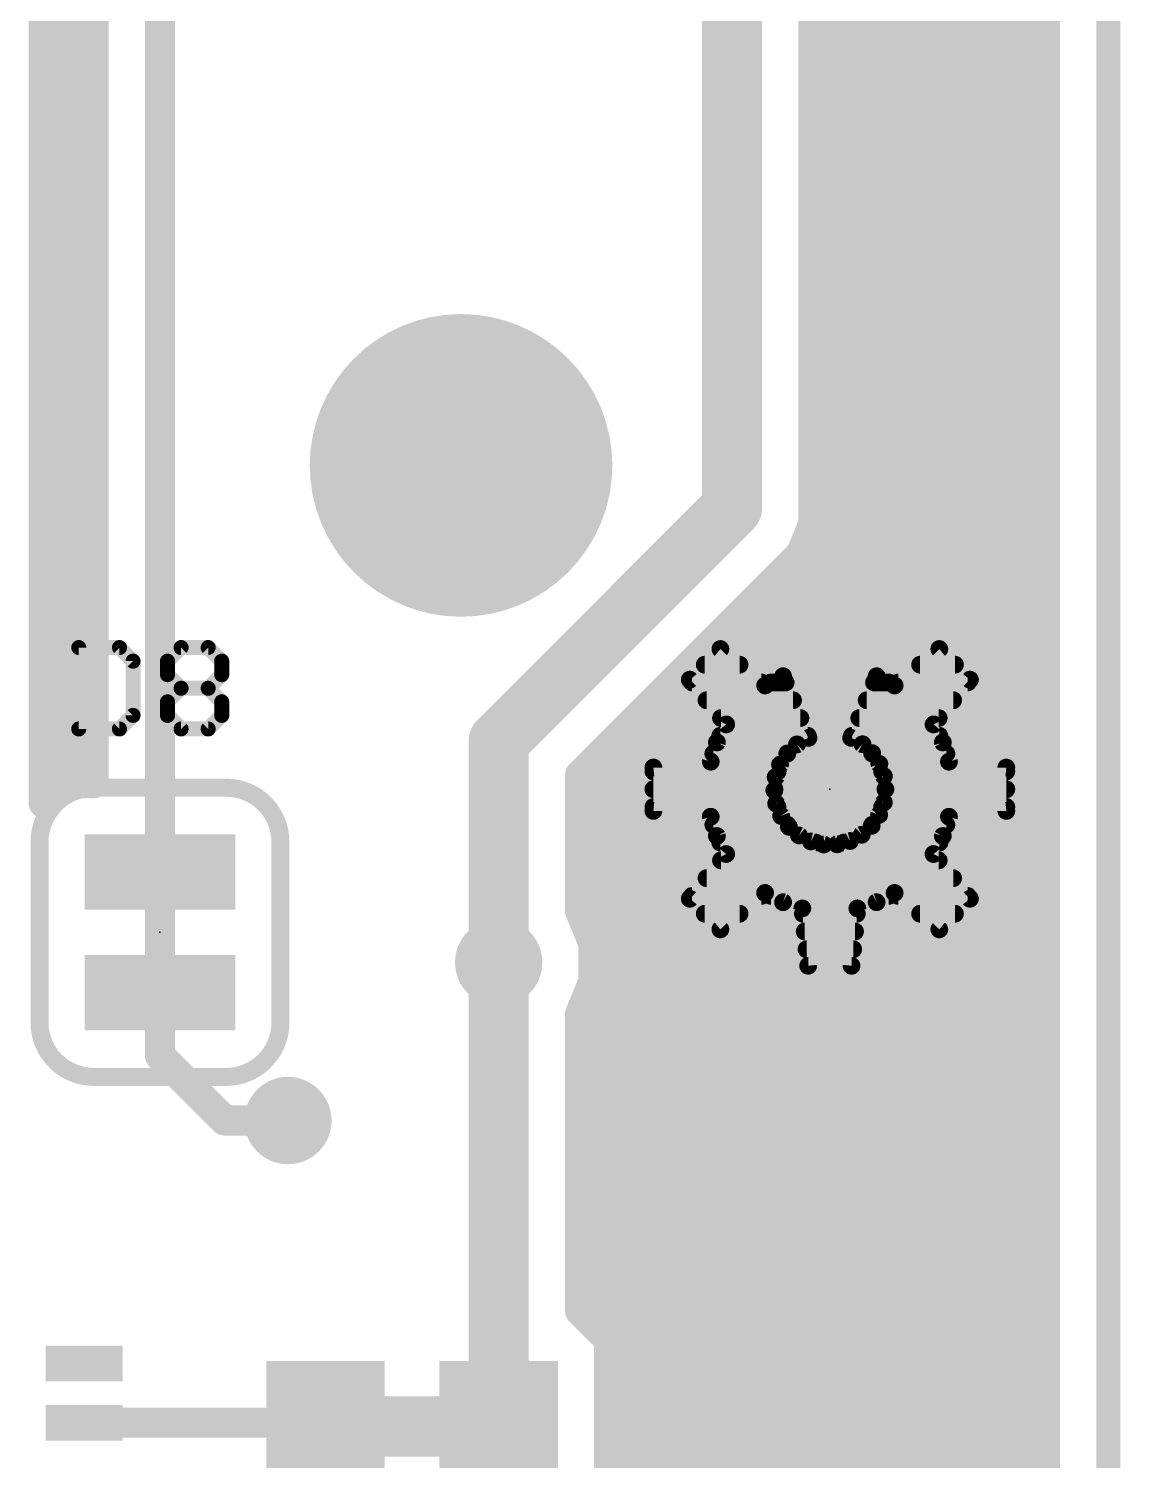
# Model space of a CAD drawing. Extents: x -16.5 to 33.1, y -17.8 to 72.5.
# Drawn here: x 23.91 to 33.12, y 34.54 to 46.61 of the extents above; entities that cross this region are included whole.
import ezdxf

# ---------------------------------------------------------------- set-up
doc = ezdxf.new("R2010")
doc.units = 0
for name, color, linetype in [('1', 22, 'CONTINUOUS'), ('17', 82, 'CONTINUOUS'), ('18', 82, 'CONTINUOUS'), ('20', 7, 'CONTINUOUS'), ('21', 7, 'CONTINUOUS'), ('23', 7, 'CONTINUOUS')]:
    doc.layers.add(name, color=color, linetype=linetype)

# ---------------------------------------------------------------- blocks, each defined once
blk = doc.blocks.new('ROUNDP')
at = {"const_width": 0.5}
blk.add_lwpolyline([(0, -0.25, 1), (0, 0.25, 1), (0, -0.25)], format="xyb", dxfattribs=at)
blk = doc.blocks.new('RECT')
blk.add_solid([(-0.5, -0.5), (0.5, -0.5), (-0.5, 0.5), (0.5, 0.5)])
blk = doc.blocks.new('ROUNDV')
at = {"const_width": 0.5}
blk.add_lwpolyline([(0, -0.25, 1), (0, 0.25, 1), (0, -0.25)], format="xyb", dxfattribs=at)

msp = doc.modelspace()

# ---------------------------------------------------------------- linework, layer by layer
at = {"layer": '1'}
for points, const_width in [([(32.4866, 55.88), (32.4866, 30.3895)], 0.254), ([(24.0378, 40.0789), (24.0378, 52.8476)], 0.254), ([(29.845, 52.07), (29.845, 42.5679)], 0.508), ([(30.5308, 42.4315), (30.5308, 52.2064)], 0.254), ([(24.4602, 51.2367), (24.4602, 40.2463)], 0.254), ([(25.019, 51.0052), (25.019, 39.497)], 0.254), ([(24.0378, 46.736), (24.4602, 46.736)], 0.254), ([(30.5308, 46.736), (32.4866, 46.736)], 0.254), ([(24.0378, 46.482), (24.4602, 46.482)], 0.254), ([(30.5308, 46.482), (32.4866, 46.482)], 0.254), ([(24.0378, 46.228), (24.4602, 46.228)], 0.254), ([(30.5308, 46.228), (32.4866, 46.228)], 0.254), ([(24.0378, 45.974), (24.4602, 45.974)], 0.254), ([(30.5308, 45.974), (32.4866, 45.974)], 0.254), ([(24.0378, 45.72), (24.4602, 45.72)], 0.254), ([(30.5308, 45.72), (32.4866, 45.72)], 0.254), ([(24.0378, 45.466), (24.4602, 45.466)], 0.254), ([(30.5308, 45.466), (32.4866, 45.466)], 0.254), ([(24.0378, 45.212), (24.4602, 45.212)], 0.254), ([(30.5308, 45.212), (32.4866, 45.212)], 0.254), ([(24.0378, 44.958), (24.4602, 44.958)], 0.254), ([(30.5308, 44.958), (32.4866, 44.958)], 0.254), ([(24.0378, 44.704), (24.4602, 44.704)], 0.254), ([(30.5308, 44.704), (32.4866, 44.704)], 0.254), ([(24.0378, 44.45), (24.4602, 44.45)], 0.254), ([(30.5308, 44.45), (32.4866, 44.45)], 0.254), ([(24.0378, 44.196), (24.4602, 44.196)], 0.254), ([(30.5308, 44.196), (32.4866, 44.196)], 0.254), ([(24.0378, 43.942), (24.4602, 43.942)], 0.254), ([(30.5308, 43.942), (32.4866, 43.942)], 0.254), ([(24.0378, 43.688), (24.4602, 43.688)], 0.254), ([(30.5308, 43.688), (32.4866, 43.688)], 0.254), ([(24.0378, 43.434), (24.4602, 43.434)], 0.254), ([(30.5308, 43.434), (32.4866, 43.434)], 0.254), ([(24.0378, 43.18), (24.4602, 43.18)], 0.254), ([(30.5308, 43.18), (32.4866, 43.18)], 0.254), ([(24.0378, 42.926), (24.4602, 42.926)], 0.254), ([(30.5308, 42.926), (32.4866, 42.926)], 0.254), ([(24.0378, 42.672), (24.4602, 42.672)], 0.254), ([(29.845, 42.5679), (27.8765, 40.5994)], 0.508), ([(30.5308, 42.672), (32.4866, 42.672)], 0.254), ([(24.0378, 42.418), (24.4602, 42.418)], 0.254), ([(30.4264, 42.1794), (30.5308, 42.4315)], 0.254), ([(30.5252, 42.418), (32.4866, 42.418)], 0.254), ([(24.0378, 42.164), (24.4602, 42.164)], 0.254), ([(28.5623, 40.3153), (30.4264, 42.1794)], 0.254), ([(30.411, 42.164), (32.4866, 42.164)], 0.254), ([(24.0378, 41.91), (24.4602, 41.91)], 0.254), ([(30.157, 41.91), (32.4866, 41.91)], 0.254), ([(24.0378, 41.656), (24.4602, 41.656)], 0.254), ([(29.903, 41.656), (32.4866, 41.656)], 0.254), ([(24.0378, 41.402), (24.4602, 41.402)], 0.254), ([(29.649, 41.402), (32.4866, 41.402)], 0.254), ([(24.0378, 41.148), (24.4602, 41.148)], 0.254), ([(29.395, 41.148), (32.4866, 41.148)], 0.254), ([(24.0378, 40.894), (24.4602, 40.894)], 0.254), ([(29.141, 40.894), (32.4866, 40.894)], 0.254), ([(27.8765, 40.5994), (27.8765, 38.735)], 0.508), ([(24.0378, 40.64), (24.4602, 40.64)], 0.254), ([(28.887, 40.64), (32.4866, 40.64)], 0.254), ([(24.0378, 40.386), (24.4602, 40.386)], 0.254), ([(28.633, 40.386), (32.4866, 40.386)], 0.254), ([(24.2051, 40.2463), (24.0378, 40.0789)], 0.254), ([(24.4602, 40.2463), (24.2051, 40.2463)], 0.254), ([(28.5623, 39.1701), (28.5623, 40.3153)], 0.254), ([(24.0378, 40.132), (24.0908, 40.132)], 0.254), ([(28.5623, 40.132), (32.4866, 40.132)], 0.254), ([(28.5623, 39.878), (32.4866, 39.878)], 0.254), ([(28.5623, 39.624), (32.4866, 39.624)], 0.254), ([(25.019, 39.497), (25.019, 38.481)], 0.254), ([(25.019, 39.497), (25.019, 38.481)], 0.254), ([(28.5623, 39.37), (32.4866, 39.37)], 0.254), ([(28.6766, 38.8942), (28.5623, 39.1701)], 0.254), ([(28.5847, 39.116), (32.4866, 39.116)], 0.254), ([(28.6766, 38.5758), (28.6766, 38.8942)], 0.254), ([(27.8765, 38.735), (27.8765, 34.8225)], 0.508), ([(28.6766, 38.862), (32.4866, 38.862)], 0.254), ([(28.5623, 38.2999), (28.6766, 38.5758)], 0.254), ([(28.6766, 38.608), (32.4866, 38.608)], 0.254), ([(25.019, 38.481), (25.019, 37.9477)], 0.254), ([(28.5623, 35.7974), (28.5623, 38.2999)], 0.254), ([(28.5847, 38.354), (32.4866, 38.354)], 0.254), ([(28.5623, 38.1), (32.4866, 38.1)], 0.254), ([(25.019, 37.9477), (25.5652, 37.4015)], 0.254), ([(28.5623, 37.846), (32.4866, 37.846)], 0.254), ([(28.5623, 37.592), (32.4866, 37.592)], 0.254), ([(25.5652, 37.4015), (26.0985, 37.4015)], 0.254), ([(28.5623, 37.338), (32.4866, 37.338)], 0.254), ([(28.5623, 37.084), (32.4866, 37.084)], 0.254), ([(28.5623, 36.83), (32.4866, 36.83)], 0.254), ([(28.5623, 36.576), (32.4866, 36.576)], 0.254), ([(28.5623, 36.322), (32.4866, 36.322)], 0.254), ([(28.5623, 36.068), (32.4866, 36.068)], 0.254), ([(28.5623, 35.814), (32.4866, 35.814)], 0.254), ([(28.8083, 35.5514), (28.5623, 35.7974)], 0.254), ([(28.7997, 35.56), (32.4866, 35.56)], 0.254), ([(28.8083, 34.0936), (28.8083, 35.5514)], 0.254), ([(28.8083, 35.306), (32.4866, 35.306)], 0.254), ([(28.8083, 35.052), (32.4866, 35.052)], 0.254), ([(27.8765, 34.8225), (26.416, 34.8225)], 0.508), ([(26.416, 34.8535), (24.379, 34.8535)], 0.254), ([(26.416, 34.8225), (26.416, 34.8535)], 0.254), ([(28.8083, 34.798), (32.4866, 34.798)], 0.254), ([(28.8083, 34.544), (32.4866, 34.544)], 0.254)]:
    msp.add_lwpolyline(points, dxfattribs=dict(at, const_width=const_width))
for points, const_width in [([(24.0378, 46.5455, 1), (24.0378, 46.4185)], 0.127), ([(24.4602, 46.4185, 1), (24.4602, 46.5455)], 0.127), ([(30.5308, 46.5455, 1), (30.5308, 46.4185)], 0.127), ([(32.4866, 46.4185, 1), (32.4866, 46.5455)], 0.127), ([(24.0378, 46.2915, 1), (24.0378, 46.1645)], 0.127), ([(24.4602, 46.1645, 1), (24.4602, 46.2915)], 0.127), ([(30.5308, 46.2915, 1), (30.5308, 46.1645)], 0.127), ([(32.4866, 46.1645, 1), (32.4866, 46.2915)], 0.127), ([(24.0378, 46.0375, 1), (24.0378, 45.9105)], 0.127), ([(24.4602, 45.9105, 1), (24.4602, 46.0375)], 0.127), ([(30.5308, 46.0375, 1), (30.5308, 45.9105)], 0.127), ([(32.4866, 45.9105, 1), (32.4866, 46.0375)], 0.127), ([(24.0378, 45.7835, 1), (24.0378, 45.6565)], 0.127), ([(24.4602, 45.6565, 1), (24.4602, 45.7835)], 0.127), ([(30.5308, 45.7835, 1), (30.5308, 45.6565)], 0.127), ([(32.4866, 45.6565, 1), (32.4866, 45.7835)], 0.127), ([(24.0378, 45.5295, 1), (24.0378, 45.4025)], 0.127), ([(24.4602, 45.4025, 1), (24.4602, 45.5295)], 0.127), ([(30.5308, 45.5295, 1), (30.5308, 45.4025)], 0.127), ([(32.4866, 45.4025, 1), (32.4866, 45.5295)], 0.127), ([(24.0378, 45.2755, 1), (24.0378, 45.1485)], 0.127), ([(24.4602, 45.1485, 1), (24.4602, 45.2755)], 0.127), ([(30.5308, 45.2755, 1), (30.5308, 45.1485)], 0.127), ([(32.4866, 45.1485, 1), (32.4866, 45.2755)], 0.127), ([(24.0378, 45.0215, 1), (24.0378, 44.8945)], 0.127), ([(24.4602, 44.8945, 1), (24.4602, 45.0215)], 0.127), ([(30.5308, 45.0215, 1), (30.5308, 44.8945)], 0.127), ([(32.4866, 44.8945, 1), (32.4866, 45.0215)], 0.127), ([(24.0378, 44.7675, 1), (24.0378, 44.6405)], 0.127), ([(24.4602, 44.6405, 1), (24.4602, 44.7675)], 0.127), ([(30.5308, 44.7675, 1), (30.5308, 44.6405)], 0.127), ([(32.4866, 44.6405, 1), (32.4866, 44.7675)], 0.127), ([(24.0378, 44.5135, 1), (24.0378, 44.3865)], 0.127), ([(24.4602, 44.3865, 1), (24.4602, 44.5135)], 0.127), ([(30.5308, 44.5135, 1), (30.5308, 44.3865)], 0.127), ([(32.4866, 44.3865, 1), (32.4866, 44.5135)], 0.127), ([(24.0378, 44.2595, 1), (24.0378, 44.1325)], 0.127), ([(24.4602, 44.1325, 1), (24.4602, 44.2595)], 0.127), ([(30.5308, 44.2595, 1), (30.5308, 44.1325)], 0.127), ([(32.4866, 44.1325, 1), (32.4866, 44.2595)], 0.127), ([(24.0378, 44.0055, 1), (24.0378, 43.8785)], 0.127), ([(24.4602, 43.8785, 1), (24.4602, 44.0055)], 0.127), ([(30.5308, 44.0055, 1), (30.5308, 43.8785)], 0.127), ([(32.4866, 43.8785, 1), (32.4866, 44.0055)], 0.127), ([(24.0378, 43.7515, 1), (24.0378, 43.6245)], 0.127), ([(24.4602, 43.6245, 1), (24.4602, 43.7515)], 0.127), ([(30.5308, 43.7515, 1), (30.5308, 43.6245)], 0.127), ([(32.4866, 43.6245, 1), (32.4866, 43.7515)], 0.127), ([(24.0378, 43.4975, 1), (24.0378, 43.3705)], 0.127), ([(24.4602, 43.3705, 1), (24.4602, 43.4975)], 0.127), ([(30.5308, 43.4975, 1), (30.5308, 43.3705)], 0.127), ([(32.4866, 43.3705, 1), (32.4866, 43.4975)], 0.127), ([(24.0378, 43.2435, 1), (24.0378, 43.1165)], 0.127), ([(24.4602, 43.1165, 1), (24.4602, 43.2435)], 0.127), ([(30.5308, 43.2435, 1), (30.5308, 43.1165)], 0.127), ([(32.4866, 43.1165, 1), (32.4866, 43.2435)], 0.127), ([(24.0378, 42.9895, 1), (24.0378, 42.8625)], 0.127), ([(24.4602, 42.8625, 1), (24.4602, 42.9895)], 0.127), ([(30.5308, 42.9895, 1), (30.5308, 42.8625)], 0.127), ([(32.4866, 42.8625, 1), (32.4866, 42.9895)], 0.127), ([(24.0378, 42.7355, 1), (24.0378, 42.6085)], 0.127), ([(24.4602, 42.6085, 1), (24.4602, 42.7355)], 0.127), ([(29.9348, 42.4781, 1), (29.7552, 42.6577)], 0.254), ([(30.5308, 42.7355, 1), (30.5308, 42.6085)], 0.127), ([(32.4866, 42.6085, 1), (32.4866, 42.7355)], 0.127), ([(29.718, 42.5679, 1), (29.972, 42.5679)], 0.254), ([(24.0378, 42.4815, 1), (24.0378, 42.3545)], 0.127), ([(24.4602, 42.3545, 1), (24.4602, 42.4815)], 0.127), ([(30.5252, 42.4815, 1), (30.5252, 42.3545)], 0.127), ([(30.5895, 42.4072, 1), (30.4721, 42.4558)], 0.127), ([(32.4866, 42.3545, 1), (32.4866, 42.4815)], 0.127), ([(30.4673, 42.4315, 1), (30.5943, 42.4315)], 0.127), ([(24.0378, 42.2275, 1), (24.0378, 42.1005)], 0.127), ([(24.4602, 42.1005, 1), (24.4602, 42.2275)], 0.127), ([(30.411, 42.2275, 1), (30.411, 42.1005)], 0.127), ([(30.3677, 42.2037, 1), (30.4851, 42.1551)], 0.127), ([(30.4713, 42.1345, 1), (30.3815, 42.2243)], 0.127), ([(32.4866, 42.1005, 1), (32.4866, 42.2275)], 0.127), ([(24.0378, 41.9735, 1), (24.0378, 41.8465)], 0.127), ([(24.4602, 41.8465, 1), (24.4602, 41.9735)], 0.127), ([(30.157, 41.9735, 1), (30.157, 41.8465)], 0.127), ([(32.4866, 41.8465, 1), (32.4866, 41.9735)], 0.127), ([(24.0378, 41.7195, 1), (24.0378, 41.5925)], 0.127), ([(24.4602, 41.5925, 1), (24.4602, 41.7195)], 0.127), ([(29.903, 41.7195, 1), (29.903, 41.5925)], 0.127), ([(32.4866, 41.5925, 1), (32.4866, 41.7195)], 0.127), ([(24.0378, 41.4655, 1), (24.0378, 41.3385)], 0.127), ([(24.4602, 41.3385, 1), (24.4602, 41.4655)], 0.127), ([(29.649, 41.4655, 1), (29.649, 41.3385)], 0.127), ([(32.4866, 41.3385, 1), (32.4866, 41.4655)], 0.127), ([(24.0378, 41.2115, 1), (24.0378, 41.0845)], 0.127), ([(24.4602, 41.0845, 1), (24.4602, 41.2115)], 0.127), ([(29.395, 41.2115, 1), (29.395, 41.0845)], 0.127), ([(32.4866, 41.0845, 1), (32.4866, 41.2115)], 0.127), ([(24.0378, 40.9575, 1), (24.0378, 40.8305)], 0.127), ([(24.4602, 40.8305, 1), (24.4602, 40.9575)], 0.127), ([(29.141, 40.9575, 1), (29.141, 40.8305)], 0.127), ([(32.4866, 40.8305, 1), (32.4866, 40.9575)], 0.127), ([(28.0035, 40.5994, 1), (27.7495, 40.5994)], 0.254), ([(27.7867, 40.6892, 1), (27.9663, 40.5096)], 0.254), ([(24.0378, 40.7035, 1), (24.0378, 40.5765)], 0.127), ([(24.4602, 40.5765, 1), (24.4602, 40.7035)], 0.127), ([(28.887, 40.7035, 1), (28.887, 40.5765)], 0.127), ([(32.4866, 40.5765, 1), (32.4866, 40.7035)], 0.127), ([(24.0378, 40.4495, 1), (24.0378, 40.3225)], 0.127), ([(24.4602, 40.3225, 1), (24.4602, 40.4495)], 0.127), ([(28.633, 40.4495, 1), (28.633, 40.3225)], 0.127), ([(32.4866, 40.3225, 1), (32.4866, 40.4495)], 0.127), ([(24.2051, 40.3098, 1), (24.2051, 40.1828)], 0.127), ([(24.25, 40.2014, 1), (24.1602, 40.2912)], 0.127), ([(24.4602, 40.1828, 1), (24.4602, 40.3098)], 0.127), ([(28.6258, 40.3153, 1), (28.4988, 40.3153)], 0.127), ([(28.5174, 40.3602, 1), (28.6072, 40.2704)], 0.127), ([(24.0378, 40.1955, 1), (24.0378, 40.0685)], 0.127), ([(24.0908, 40.0685, 1), (24.0908, 40.1955)], 0.127), ([(24.3967, 40.2463, 1), (24.5237, 40.2463)], 0.127), ([(28.5623, 40.1955, 1), (28.5623, 40.0685)], 0.127), ([(32.4866, 40.0685, 1), (32.4866, 40.1955)], 0.127), ([(23.9929, 40.1239, 1), (24.0827, 40.034)], 0.127), ([(23.9743, 40.0789, 1), (24.1013, 40.0789)], 0.127), ([(28.5623, 39.9415, 1), (28.5623, 39.8145)], 0.127), ([(32.4866, 39.8145, 1), (32.4866, 39.9415)], 0.127), ([(28.5623, 39.6875, 1), (28.5623, 39.5605)], 0.127), ([(32.4866, 39.5605, 1), (32.4866, 39.6875)], 0.127), ([(25.0825, 39.497, 1), (24.9555, 39.497)], 0.127), ([(25.0825, 39.497, 1), (24.9555, 39.497)], 0.127), ([(24.9555, 39.497, 1), (25.0825, 39.497)], 0.127), ([(28.5623, 39.4335, 1), (28.5623, 39.3065)], 0.127), ([(32.4866, 39.3065, 1), (32.4866, 39.4335)], 0.127), ([(28.621, 39.1944, 1), (28.5036, 39.1458)], 0.127), ([(28.5847, 39.1795, 1), (28.5847, 39.0525)], 0.127), ([(32.4866, 39.0525, 1), (32.4866, 39.1795)], 0.127), ([(28.4988, 39.1701, 1), (28.6258, 39.1701)], 0.127), ([(28.7401, 38.8942, 1), (28.6131, 38.8942)], 0.127), ([(28.0035, 38.735, 1), (27.7495, 38.735)], 0.254), ([(28.6766, 38.9255, 1), (28.6766, 38.7985)], 0.127), ([(28.6179, 38.8698, 1), (28.7353, 38.9185)], 0.127), ([(32.4866, 38.7985, 1), (32.4866, 38.9255)], 0.127), ([(27.7495, 38.735, 1), (28.0035, 38.735)], 0.254), ([(28.6766, 38.6715, 1), (28.6766, 38.5445)], 0.127), ([(28.6131, 38.5758, 1), (28.7401, 38.5758)], 0.127), ([(28.7353, 38.5515, 1), (28.6179, 38.6001)], 0.127), ([(32.4866, 38.5445, 1), (32.4866, 38.6715)], 0.127), ([(25.0825, 38.481, 1), (24.9555, 38.481)], 0.127), ([(24.9555, 38.481, 1), (25.0825, 38.481)], 0.127), ([(24.9555, 38.481, 1), (25.0825, 38.481)], 0.127), ([(28.6258, 38.2999, 1), (28.4988, 38.2999)], 0.127), ([(28.5847, 38.4175, 1), (28.5847, 38.2905)], 0.127), ([(32.4866, 38.2905, 1), (32.4866, 38.4175)], 0.127), ([(28.5036, 38.3242, 1), (28.621, 38.2756)], 0.127), ([(28.5623, 38.1635, 1), (28.5623, 38.0365)], 0.127), ([(32.4866, 38.0365, 1), (32.4866, 38.1635)], 0.127), ([(25.0639, 37.9926, 1), (24.9741, 37.9028)], 0.127), ([(24.9555, 37.9477, 1), (25.0825, 37.9477)], 0.127), ([(28.5623, 37.9095, 1), (28.5623, 37.7825)], 0.127), ([(32.4866, 37.7825, 1), (32.4866, 37.9095)], 0.127), ([(28.5623, 37.6555, 1), (28.5623, 37.5285)], 0.127), ([(32.4866, 37.5285, 1), (32.4866, 37.6555)], 0.127), ([(25.5652, 37.465, 1), (25.5652, 37.338)], 0.127), ([(25.5203, 37.3566, 1), (25.6101, 37.4464)], 0.127), ([(26.0985, 37.338, 1), (26.0985, 37.465)], 0.127), ([(28.5623, 37.4015, 1), (28.5623, 37.2745)], 0.127), ([(32.4866, 37.2745, 1), (32.4866, 37.4015)], 0.127), ([(28.5623, 37.1475, 1), (28.5623, 37.0205)], 0.127), ([(32.4866, 37.0205, 1), (32.4866, 37.1475)], 0.127), ([(28.5623, 36.8935, 1), (28.5623, 36.7665)], 0.127), ([(32.4866, 36.7665, 1), (32.4866, 36.8935)], 0.127), ([(28.5623, 36.6395, 1), (28.5623, 36.5125)], 0.127), ([(32.4866, 36.5125, 1), (32.4866, 36.6395)], 0.127), ([(28.5623, 36.3855, 1), (28.5623, 36.2585)], 0.127), ([(32.4866, 36.2585, 1), (32.4866, 36.3855)], 0.127), ([(28.5623, 36.1315, 1), (28.5623, 36.0045)], 0.127), ([(32.4866, 36.0045, 1), (32.4866, 36.1315)], 0.127), ([(28.5623, 35.8775, 1), (28.5623, 35.7505)], 0.127), ([(28.6072, 35.8423, 1), (28.5174, 35.7525)], 0.127), ([(28.4988, 35.7974, 1), (28.6258, 35.7974)], 0.127), ([(32.4866, 35.7505, 1), (32.4866, 35.8775)], 0.127), ([(28.7997, 35.6235, 1), (28.7997, 35.4965)], 0.127), ([(28.8718, 35.5514, 1), (28.7448, 35.5514)], 0.127), ([(28.7634, 35.5065, 1), (28.8532, 35.5963)], 0.127), ([(32.4866, 35.4965, 1), (32.4866, 35.6235)], 0.127), ([(28.8083, 35.3695, 1), (28.8083, 35.2425)], 0.127), ([(32.4866, 35.2425, 1), (32.4866, 35.3695)], 0.127), ([(28.8083, 35.1155, 1), (28.8083, 34.9885)], 0.127), ([(32.4866, 34.9885, 1), (32.4866, 35.1155)], 0.127), ([(26.416, 34.9495, 1), (26.416, 34.6955)], 0.254), ([(27.8765, 34.6955, 1), (27.8765, 34.9495)], 0.254), ([(24.379, 34.917, 1), (24.379, 34.79)], 0.127), ([(26.4795, 34.8535, 1), (26.3525, 34.8535)], 0.127), ([(26.416, 34.79, 1), (26.416, 34.917)], 0.127), ([(27.7495, 34.8225, 1), (28.0035, 34.8225)], 0.254), ([(28.8083, 34.8615, 1), (28.8083, 34.7345)], 0.127), ([(32.4866, 34.7345, 1), (32.4866, 34.8615)], 0.127), ([(26.3525, 34.8225, 1), (26.4795, 34.8225)], 0.127), ([(28.8083, 34.6075, 1), (28.8083, 34.4805)], 0.127), ([(32.4866, 34.4805, 1), (32.4866, 34.6075)], 0.127)]:
    msp.add_lwpolyline(points, format="xyb", dxfattribs=dict(at, const_width=const_width))
at = {"layer": '20', "const_width": 0.2032}
msp.add_lwpolyline([(33.02, 1.27), (33.02, 55.88)], dxfattribs=at)
at = {"layer": '21'}
for points, const_width in [([(24.3658, 41.3899, 1), (24.3023, 41.3899)], 0.0635), ([(24.3341, 41.4216, 1), (24.3341, 41.3581)], 0.0635), ([(24.6997, 41.4123, 1), (24.6548, 41.3674)], 0.0635), ([(24.6773, 41.3581, 1), (24.6773, 41.4216)], 0.0635), ([(25.1969, 41.4216, 1), (25.1969, 41.3581)], 0.0635), ([(25.2193, 41.3674, 1), (25.1744, 41.4123)], 0.0635), ([(25.4481, 41.4123, 1), (25.4032, 41.3674)], 0.0635), ([(25.4257, 41.3581, 1), (25.4257, 41.4216)], 0.0635), ([(29.7707, 41.4066, 1), (29.7233, 41.3484)], 0.075), ([(29.7735, 41.351, 1), (29.7205, 41.404)], 0.075), ([(31.6205, 41.404, 1), (31.5675, 41.351)], 0.075), ([(31.6177, 41.3484, 1), (31.5703, 41.4066)], 0.075), ([(24.8234, 41.2755, 1), (24.7599, 41.2755)], 0.0635), ([(24.7692, 41.253, 1), (24.8141, 41.2979)], 0.0635), ([(25.06, 41.2979, 1), (25.105, 41.253)], 0.0635), ([(25.1142, 41.2755, 1), (25.0508, 41.2755)], 0.0635), ([(25.5718, 41.2755, 1), (25.5083, 41.2755)], 0.0635), ([(25.5176, 41.253, 1), (25.5625, 41.2979)], 0.0635), ([(29.615, 41.283, 1), (29.615, 41.208)], 0.075), ([(29.9089, 41.208, 1), (29.9089, 41.283)], 0.075), ([(31.4321, 41.283, 1), (31.4321, 41.208)], 0.075), ([(31.726, 41.208, 1), (31.726, 41.283)], 0.075), ([(25.105, 41.1835, 1), (25.06, 41.1386)], 0.0635), ([(25.0508, 41.1611, 1), (25.1142, 41.1611)], 0.0635), ([(25.5083, 41.1611, 1), (25.5718, 41.1611)], 0.0635), ([(25.5625, 41.1386, 1), (25.5176, 41.1835)], 0.0635), ([(29.5176, 41.1427, 1), (29.4594, 41.0953)], 0.075), ([(29.462, 41.1455, 1), (29.515, 41.0925)], 0.075), ([(29.5077, 41.133, 1), (29.5077, 41.058)], 0.075), ([(30.0929, 41.058, 1), (30.0929, 41.133)], 0.075), ([(30.1733, 41.133, 1), (30.1733, 41.058)], 0.075), ([(30.3104, 41.1627, 1), (30.2412, 41.1339)], 0.075), ([(30.293, 41.115, 1), (30.2586, 41.1816)], 0.075), ([(30.2977, 41.058, 1), (30.2977, 41.133)], 0.075), ([(31.0433, 41.133, 1), (31.0433, 41.058)], 0.075), ([(31.0824, 41.1816, 1), (31.048, 41.115)], 0.075), ([(31.0998, 41.1339, 1), (31.0306, 41.1627)], 0.075), ([(31.1677, 41.058, 1), (31.1677, 41.133)], 0.075), ([(31.2482, 41.133, 1), (31.2482, 41.058)], 0.075), ([(31.8816, 41.0953, 1), (31.8234, 41.1427)], 0.075), ([(31.826, 41.0925, 1), (31.879, 41.1455)], 0.075), ([(31.8333, 41.058, 1), (31.8333, 41.133)], 0.075), ([(25.1969, 41.0784, 1), (25.1969, 41.0149)], 0.0635), ([(25.2193, 41.0242, 1), (25.1744, 41.0691)], 0.0635), ([(25.1744, 41.0242, 1), (25.2193, 41.0691)], 0.0635), ([(25.4481, 41.0691, 1), (25.4032, 41.0242)], 0.0635), ([(25.4032, 41.0691, 1), (25.4481, 41.0242)], 0.0635), ([(25.4257, 41.0149, 1), (25.4257, 41.0784)], 0.0635), ([(30.1068, 41.1034, 1), (30.1412, 41.0368)], 0.075), ([(30.1003, 41.041, 1), (30.1477, 41.0992)], 0.075), ([(31.1933, 41.0992, 1), (31.2407, 41.041)], 0.075), ([(31.1998, 41.0368, 1), (31.2342, 41.1034)], 0.075), ([(25.06, 40.9547, 1), (25.105, 40.9098)], 0.0635), ([(25.1142, 40.9323, 1), (25.0508, 40.9323)], 0.0635), ([(25.5718, 40.9323, 1), (25.5083, 40.9323)], 0.0635), ([(25.5176, 40.9098, 1), (25.5625, 40.9547)], 0.0635), ([(29.63, 40.983, 1), (29.63, 40.908)], 0.075), ([(30.3598, 40.908, 1), (30.3598, 40.983)], 0.075), ([(30.9812, 40.983, 1), (30.9812, 40.908)], 0.075), ([(31.711, 40.908, 1), (31.711, 40.983)], 0.075), ([(24.7599, 40.8179, 1), (24.8234, 40.8179)], 0.0635), ([(24.8141, 40.7954, 1), (24.7692, 40.8403)], 0.0635), ([(25.105, 40.8403, 1), (25.06, 40.7954)], 0.0635), ([(25.0508, 40.8179, 1), (25.1142, 40.8179)], 0.0635), ([(25.5083, 40.8179, 1), (25.5718, 40.8179)], 0.0635), ([(25.5625, 40.7954, 1), (25.5176, 40.8403)], 0.0635), ([(29.7523, 40.833, 1), (29.7523, 40.758)], 0.075), ([(29.8292, 40.7248, 1), (29.7626, 40.7592)], 0.075), ([(30.422, 40.758, 1), (30.422, 40.833)], 0.075), ([(30.919, 40.833, 1), (30.919, 40.758)], 0.075), ([(31.5784, 40.7592, 1), (31.5118, 40.7248)], 0.075), ([(31.5887, 40.758, 1), (31.5887, 40.833)], 0.075), ([(24.3023, 40.7035, 1), (24.3658, 40.7035)], 0.0635), ([(24.3341, 40.7353, 1), (24.3341, 40.6718)], 0.0635), ([(24.6548, 40.726, 1), (24.6997, 40.681)], 0.0635), ([(24.6773, 40.6718, 1), (24.6773, 40.7353)], 0.0635), ([(25.1969, 40.7353, 1), (25.1969, 40.6718)], 0.0635), ([(25.1744, 40.681, 1), (25.2193, 40.726)], 0.0635), ([(25.4032, 40.726, 1), (25.4481, 40.681)], 0.0635), ([(25.4257, 40.6718, 1), (25.4257, 40.7353)], 0.0635), ([(29.7462, 40.683, 1), (29.7462, 40.608)], 0.075), ([(29.7668, 40.7183, 1), (29.825, 40.7657)], 0.075), ([(30.5095, 40.5959, 1), (30.4727, 40.6613)], 0.075), ([(30.4841, 40.608, 1), (30.4841, 40.683)], 0.075), ([(30.8682, 40.6613, 1), (30.8316, 40.5959)], 0.075), ([(30.8569, 40.683, 1), (30.8569, 40.608)], 0.075), ([(31.516, 40.7657, 1), (31.5742, 40.7183)], 0.075), ([(31.5948, 40.608, 1), (31.5948, 40.683)], 0.075), ([(29.6874, 40.533, 1), (29.6874, 40.458)], 0.075), ([(29.6843, 40.6073, 1), (29.751, 40.573)], 0.075), ([(29.7534, 40.5787, 1), (29.682, 40.6016)], 0.075), ([(30.3429, 40.4763, 1), (30.28, 40.5173)], 0.075), ([(30.3106, 40.458, 1), (30.3106, 40.533)], 0.075), ([(30.3749, 40.6062, 1), (30.4117, 40.5409)], 0.075), ([(30.419, 40.5462, 1), (30.3677, 40.6009)], 0.075), ([(30.4565, 40.6142, 1), (30.5257, 40.643)], 0.075), ([(30.8153, 40.643, 1), (30.8845, 40.6142)], 0.075), ([(30.9715, 40.6023, 1), (30.9206, 40.5472)], 0.075), ([(30.9277, 40.542, 1), (30.9644, 40.6075)], 0.075), ([(31.0582, 40.5208, 1), (30.9958, 40.4791)], 0.075), ([(31.03, 40.533, 1), (31.03, 40.458)], 0.075), ([(31.659, 40.6016, 1), (31.5876, 40.5787)], 0.075), ([(31.59, 40.573, 1), (31.6567, 40.6073)], 0.075), ([(31.6536, 40.458, 1), (31.6536, 40.533)], 0.075), ([(29.2192, 40.3783, 1), (29.1442, 40.3783)], 0.075), ([(29.1779, 40.4156, 1), (29.1855, 40.341)], 0.075), ([(29.6299, 40.4389, 1), (29.7013, 40.4161)], 0.075), ([(29.6694, 40.3902, 1), (29.6618, 40.4648)], 0.075), ([(30.2187, 40.4233, 1), (30.2816, 40.3824)], 0.075), ([(30.2855, 40.3904, 1), (30.2148, 40.4153)], 0.075), ([(30.2858, 40.5242, 1), (30.3371, 40.4695)], 0.075), ([(31.0015, 40.4724, 1), (31.0524, 40.5275)], 0.075), ([(31.1234, 40.4213, 1), (31.053, 40.3954)], 0.075), ([(31.057, 40.3875, 1), (31.1194, 40.4292)], 0.075), ([(31.6792, 40.4648, 1), (31.6716, 40.3902)], 0.075), ([(31.6397, 40.4161, 1), (31.7111, 40.4389)], 0.075), ([(32.1968, 40.3783, 1), (32.1218, 40.3783)], 0.075), ([(32.1555, 40.341, 1), (32.1631, 40.4156)], 0.075), ([(29.1817, 40.383, 1), (29.1817, 40.308)], 0.075), ([(30.1776, 40.3094, 1), (30.2483, 40.2845)], 0.075), ([(30.2503, 40.2933, 1), (30.1756, 40.3007)], 0.075), ([(30.23, 40.308, 1), (30.23, 40.383)], 0.075), ([(31.1114, 40.383, 1), (31.1114, 40.308)], 0.075), ([(31.1636, 40.3093, 1), (31.0891, 40.3005)], 0.075), ([(31.0912, 40.292, 1), (31.1615, 40.3179)], 0.075), ([(32.1593, 40.308, 1), (32.1593, 40.383)], 0.075), ([(24.4602, 40.2082, 0.4142), (24.003, 39.751)], 0.1524), ([(24.4602, 40.2463, 1), (24.4602, 40.1701)], 0.0762), ([(24.4602, 40.1701, 1), (24.4602, 40.2463)], 0.0762), ([(26.035, 39.751, 0.4142), (25.5778, 40.2082)], 0.1524), ([(25.5778, 40.2463, 1), (25.5778, 40.1701)], 0.0762), ([(25.5778, 40.1701, 1), (25.5778, 40.2463)], 0.0762), ([(29.1817, 40.233, 1), (29.1817, 40.158)], 0.075), ([(30.2391, 40.1906, 1), (30.1648, 40.18)], 0.075), ([(30.1646, 40.189, 1), (30.2393, 40.1817)], 0.075), ([(30.203, 40.158, 1), (30.203, 40.233)], 0.075), ([(31.1393, 40.233, 1), (31.1393, 40.158)], 0.075), ([(31.1765, 40.191, 1), (31.1021, 40.2)], 0.075), ([(31.1021, 40.1911, 1), (31.1765, 40.1999)], 0.075), ([(32.1593, 40.158, 1), (32.1593, 40.233)], 0.075), ([(29.1817, 40.083, 1), (29.1817, 40.008)], 0.075), ([(29.1855, 40.05, 1), (29.1779, 39.9754)], 0.075), ([(30.2526, 40.0882, 1), (30.183, 40.0603)], 0.075), ([(30.1807, 40.0689, 1), (30.255, 40.0795)], 0.075), ([(30.2294, 40.008, 1), (30.2294, 40.083)], 0.075), ([(31.1113, 40.083, 1), (31.1113, 40.008)], 0.075), ([(31.0886, 40.0886, 1), (31.1631, 40.0796)], 0.075), ([(31.1609, 40.0709, 1), (31.0908, 40.0973)], 0.075), ([(32.1631, 39.9754, 1), (32.1555, 40.05)], 0.075), ([(32.1593, 40.008, 1), (32.1593, 40.083)], 0.075), ([(29.1442, 40.0127, 1), (29.2192, 40.0127)], 0.075), ([(29.7013, 39.9749, 1), (29.6299, 39.9521)], 0.075), ([(29.6874, 39.933, 1), (29.6874, 39.858)], 0.075), ([(29.6618, 39.9262, 1), (29.6694, 40.0008)], 0.075), ([(30.2901, 39.992, 1), (30.2292, 39.9483)], 0.075), ([(30.2249, 39.9561, 1), (30.2944, 39.9841)], 0.075), ([(30.3131, 39.858, 1), (30.3131, 39.933)], 0.075), ([(31.0291, 39.933, 1), (31.0291, 39.858)], 0.075), ([(31.0512, 39.9923, 1), (31.1214, 39.9659)], 0.075), ([(31.1173, 39.9579, 1), (31.0554, 40.0003)], 0.075), ([(31.6716, 40.0008, 1), (31.6792, 39.9262)], 0.075), ([(31.7111, 39.9521, 1), (31.6397, 39.9749)], 0.075), ([(31.6536, 39.858, 1), (31.6536, 39.933)], 0.075), ([(32.1218, 40.0127, 1), (32.1968, 40.0127)], 0.075), ([(29.751, 39.818, 1), (29.6843, 39.7837)], 0.075), ([(29.682, 39.7894, 1), (29.7534, 39.8123)], 0.075), ([(30.3494, 39.9074, 1), (30.3006, 39.8505)], 0.075), ([(30.2945, 39.8571, 1), (30.3555, 39.9008)], 0.075), ([(30.4271, 39.8393, 1), (30.3932, 39.7724)], 0.075), ([(30.3858, 39.7774, 1), (30.4346, 39.8343)], 0.075), ([(30.9144, 39.8395, 1), (30.9644, 39.7837)], 0.075), ([(30.9571, 39.7785, 1), (30.9217, 39.8447)], 0.075), ([(30.992, 39.9077, 1), (31.0539, 39.8653)], 0.075), ([(31.048, 39.8586, 1), (30.9979, 39.9144)], 0.075), ([(31.5876, 39.8123, 1), (31.659, 39.7894)], 0.075), ([(31.6567, 39.7837, 1), (31.59, 39.818)], 0.075), ([(24.0411, 39.751, 1), (23.9649, 39.751)], 0.0762), ([(23.9649, 39.751, 1), (24.0411, 39.751)], 0.0762), ([(26.0731, 39.751, 1), (25.9969, 39.751)], 0.0762), ([(25.9969, 39.751, 1), (26.0731, 39.751)], 0.0762), ([(29.7462, 39.783, 1), (29.7462, 39.708)], 0.075), ([(29.825, 39.6253, 1), (29.7668, 39.6727)], 0.075), ([(30.5188, 39.7917, 1), (30.5017, 39.7186)], 0.075), ([(30.4933, 39.7217, 1), (30.5272, 39.7886)], 0.075), ([(30.5516, 39.708, 1), (30.5516, 39.783)], 0.075), ([(30.6191, 39.7672, 1), (30.6199, 39.6922)], 0.075), ([(30.611, 39.6931, 1), (30.628, 39.7662)], 0.075), ([(30.7224, 39.7672, 1), (30.741, 39.6946)], 0.075), ([(30.7321, 39.6934, 1), (30.7313, 39.7684)], 0.075), ([(30.7888, 39.783, 1), (30.7888, 39.708)], 0.075), ([(30.8227, 39.7918, 1), (30.8581, 39.7257)], 0.075), ([(30.8497, 39.7224, 1), (30.8311, 39.7951)], 0.075), ([(31.5742, 39.6727, 1), (31.516, 39.6253)], 0.075), ([(31.5948, 39.708, 1), (31.5948, 39.783)], 0.075), ([(29.7523, 39.633, 1), (29.7523, 39.558)], 0.075), ([(29.7626, 39.6318, 1), (29.8292, 39.6662)], 0.075), ([(31.5118, 39.6662, 1), (31.5784, 39.6318)], 0.075), ([(31.5887, 39.558, 1), (31.5887, 39.633)], 0.075), ([(29.63, 39.483, 1), (29.63, 39.408)], 0.075), ([(31.711, 39.408, 1), (31.711, 39.483)], 0.075), ([(29.5077, 39.333, 1), (29.5077, 39.258)], 0.075), ([(30.1412, 39.3542, 1), (30.1068, 39.2876)], 0.075), ([(30.0928, 39.258, 1), (30.0928, 39.333)], 0.075), ([(30.1477, 39.2918, 1), (30.1003, 39.35)], 0.075), ([(30.1733, 39.333, 1), (30.1733, 39.258)], 0.075), ([(31.1677, 39.258, 1), (31.1677, 39.333)], 0.075), ([(31.2407, 39.35, 1), (31.1933, 39.2918)], 0.075), ([(31.2342, 39.2876, 1), (31.1998, 39.3542)], 0.075), ([(31.2482, 39.333, 1), (31.2482, 39.258)], 0.075), ([(31.8333, 39.258, 1), (31.8333, 39.333)], 0.075), ([(29.515, 39.2985, 1), (29.462, 39.2455)], 0.075), ([(29.4594, 39.2957, 1), (29.5176, 39.2483)], 0.075), ([(30.2873, 39.2784, 1), (30.2644, 39.207)], 0.075), ([(30.2587, 39.2093, 1), (30.293, 39.276)], 0.075), ([(30.4758, 39.1944, 1), (30.4012, 39.1868)], 0.075), ([(30.4271, 39.1549, 1), (30.4499, 39.2263)], 0.075), ([(30.8911, 39.2263, 1), (30.9139, 39.1549)], 0.075), ([(30.9398, 39.1868, 1), (30.8652, 39.1944)], 0.075), ([(31.048, 39.276, 1), (31.0823, 39.2093)], 0.075), ([(31.0766, 39.207, 1), (31.0537, 39.2784)], 0.075), ([(31.8234, 39.2483, 1), (31.8816, 39.2957)], 0.075), ([(31.879, 39.2455, 1), (31.826, 39.2985)], 0.075), ([(29.615, 39.183, 1), (29.615, 39.108)], 0.075), ([(29.9089, 39.108, 1), (29.9089, 39.183)], 0.075), ([(30.4431, 39.183, 1), (30.4431, 39.108)], 0.075), ([(30.8979, 39.108, 1), (30.8979, 39.183)], 0.075), ([(31.4321, 39.183, 1), (31.4321, 39.108)], 0.075), ([(31.726, 39.108, 1), (31.726, 39.183)], 0.075), ([(29.7233, 39.0426, 1), (29.7707, 38.9844)], 0.075), ([(29.7205, 38.987, 1), (29.7735, 39.04)], 0.075), ([(30.4583, 39.033, 1), (30.4583, 38.958)], 0.075), ([(30.8827, 38.958, 1), (30.8827, 39.033)], 0.075), ([(31.5675, 39.04, 1), (31.6205, 38.987)], 0.075), ([(31.5703, 38.9844, 1), (31.6177, 39.0426)], 0.075), ([(30.4736, 38.883, 1), (30.4736, 38.808)], 0.075), ([(30.8674, 38.808, 1), (30.8674, 38.883)], 0.075), ([(30.4877, 38.7442, 1), (30.4877, 38.6692)], 0.075), ([(30.8533, 38.6692, 1), (30.8533, 38.7442)], 0.075), ([(30.4504, 38.7029, 1), (30.525, 38.7105)], 0.075), ([(30.816, 38.7105, 1), (30.8906, 38.7029)], 0.075), ([(24.003, 38.227, 0.4142), (24.4602, 37.7698)], 0.1524), ([(24.0411, 38.227, 1), (23.9649, 38.227)], 0.0762), ([(25.5778, 37.7698, 0.4142), (26.035, 38.227)], 0.1524), ([(26.0731, 38.227, 1), (25.9969, 38.227)], 0.0762), ([(23.9649, 38.227, 1), (24.0411, 38.227)], 0.0762), ([(25.9969, 38.227, 1), (26.0731, 38.227)], 0.0762), ([(24.4602, 37.8079, 1), (24.4602, 37.7317)], 0.0762), ([(24.4602, 37.7317, 1), (24.4602, 37.8079)], 0.0762), ([(25.5778, 37.8079, 1), (25.5778, 37.7317)], 0.0762), ([(25.5778, 37.7317, 1), (25.5778, 37.8079)], 0.0762)]:
    msp.add_lwpolyline(points, format="xyb", dxfattribs=dict(at, const_width=const_width))
for points, const_width in [([(24.3341, 41.3899), (24.3341, 40.7035)], 0.127), ([(24.6773, 41.3899), (24.3341, 41.3899)], 0.127), ([(24.7917, 41.2755), (24.6773, 41.3899)], 0.127), ([(25.0825, 41.2755), (25.1969, 41.3899)], 0.127), ([(25.1969, 41.3899), (25.4257, 41.3899)], 0.127), ([(25.4257, 41.3899), (25.5401, 41.2755)], 0.127), ([(29.747, 41.3775), (29.4885, 41.119)], 0.15), ([(30.124, 41.0701), (29.747, 41.3775)], 0.15), ([(31.594, 41.3775), (31.217, 41.0701)], 0.15), ([(31.8525, 41.119), (31.594, 41.3775)], 0.15), ([(24.7917, 40.8179), (24.7917, 41.2755)], 0.127), ([(25.0825, 41.1611), (25.0825, 41.2755)], 0.127), ([(25.5401, 41.2755), (25.5401, 41.1611)], 0.127), ([(29.9089, 41.2455), (29.615, 41.2455)], 0.15), ([(31.726, 41.2455), (31.4321, 41.2455)], 0.15), ([(25.1969, 41.0467), (25.0825, 41.1611)], 0.127), ([(25.5401, 41.1611), (25.4257, 41.0467)], 0.127), ([(29.4885, 41.119), (29.7959, 40.742)], 0.15), ([(30.0929, 41.0955), (29.5077, 41.0955)], 0.15), ([(30.2758, 41.1483), (30.124, 41.0701)], 0.15), ([(30.2977, 41.0955), (30.1733, 41.0955)], 0.15), ([(30.4911, 40.6286), (30.2758, 41.1483)], 0.15), ([(31.0652, 41.1483), (30.8499, 40.6286)], 0.15), ([(31.1677, 41.0955), (31.0433, 41.0955)], 0.15), ([(31.217, 41.0701), (31.0652, 41.1483)], 0.15), ([(31.8333, 41.0955), (31.2482, 41.0955)], 0.15), ([(31.5451, 40.742), (31.8525, 41.119)], 0.15), ([(25.0825, 40.9323), (25.1969, 41.0467)], 0.127), ([(25.1969, 41.0467), (25.4257, 41.0467)], 0.127), ([(25.4257, 41.0467), (25.5401, 40.9323)], 0.127), ([(25.0825, 40.8179), (25.0825, 40.9323)], 0.127), ([(25.5401, 40.9323), (25.5401, 40.8179)], 0.127), ([(30.3598, 40.9455), (29.63, 40.9455)], 0.15), ([(31.711, 40.9455), (30.9812, 40.9455)], 0.15), ([(24.6773, 40.7035), (24.7917, 40.8179)], 0.127), ([(25.1969, 40.7035), (25.0825, 40.8179)], 0.127), ([(25.5401, 40.8179), (25.4257, 40.7035)], 0.127), ([(29.7959, 40.742), (29.7177, 40.5902)], 0.15), ([(30.422, 40.7955), (29.7523, 40.7955)], 0.15), ([(31.5887, 40.7955), (30.919, 40.7955)], 0.15), ([(31.6233, 40.5902), (31.5451, 40.742)], 0.15), ([(24.3341, 40.7035), (24.6773, 40.7035)], 0.127), ([(25.4257, 40.7035), (25.1969, 40.7035)], 0.127), ([(30.4841, 40.6455), (29.7462, 40.6455)], 0.15), ([(30.3933, 40.5735), (30.4911, 40.6286)], 0.15), ([(30.8499, 40.6286), (30.9461, 40.5748)], 0.15), ([(31.5948, 40.6455), (30.8569, 40.6455)], 0.15), ([(29.7177, 40.5902), (29.6656, 40.4275)], 0.15), ([(30.3106, 40.4955), (29.6874, 40.4955)], 0.15), ([(30.2502, 40.4028), (30.3115, 40.4968)], 0.15), ([(30.3115, 40.4968), (30.3933, 40.5735)], 0.15), ([(30.9461, 40.5748), (31.027, 40.5)], 0.15), ([(31.027, 40.5), (31.0882, 40.4083)], 0.15), ([(31.6536, 40.4955), (31.03, 40.4955)], 0.15), ([(31.6754, 40.4275), (31.6233, 40.5902)], 0.15), ([(29.6656, 40.4275), (29.1817, 40.3783)], 0.15), ([(29.1817, 40.3783), (29.1817, 40.0127)], 0.15), ([(30.213, 40.297), (30.2502, 40.4028)], 0.15), ([(31.0882, 40.4083), (31.1264, 40.3049)], 0.15), ([(32.1593, 40.3783), (31.6754, 40.4275)], 0.15), ([(32.1593, 40.0127), (32.1593, 40.3783)], 0.15), ([(30.23, 40.3455), (29.1817, 40.3455)], 0.15), ([(30.202, 40.1853), (30.213, 40.297)], 0.15), ([(32.1593, 40.3455), (31.1114, 40.3455)], 0.15), ([(31.1264, 40.3049), (31.1393, 40.1955)], 0.15), ([(24.4602, 40.2082), (25.5778, 40.2082)], 0.1524), ([(30.203, 40.1955), (29.1817, 40.1955)], 0.15), ([(30.2178, 40.0742), (30.202, 40.1853)], 0.15), ([(31.1393, 40.1955), (31.1258, 40.0841)], 0.15), ([(32.1593, 40.1955), (31.1393, 40.1955)], 0.15), ([(30.2294, 40.0455), (29.1817, 40.0455)], 0.15), ([(29.1817, 40.0127), (29.6656, 39.9635)], 0.15), ([(30.2597, 39.9701), (30.2178, 40.0742)], 0.15), ([(31.1258, 40.0841), (31.0863, 39.9791)], 0.15), ([(32.1593, 40.0455), (31.1113, 40.0455)], 0.15), ([(31.6754, 39.9635), (32.1593, 40.0127)], 0.15), ([(29.6656, 39.9635), (29.7177, 39.8008)], 0.15), ([(30.3131, 39.8955), (29.6874, 39.8955)], 0.15), ([(30.325, 39.8789), (30.2597, 39.9701)], 0.15), ([(31.0863, 39.9791), (31.0229, 39.8865)], 0.15), ([(31.6536, 39.8955), (31.0291, 39.8955)], 0.15), ([(31.6233, 39.8008), (31.6754, 39.9635)], 0.15), ([(29.7177, 39.8008), (29.7959, 39.649)], 0.15), ([(30.4102, 39.8059), (30.325, 39.8789)], 0.15), ([(30.5103, 39.7551), (30.4102, 39.8059)], 0.15), ([(30.9394, 39.8116), (30.8404, 39.7587)], 0.15), ([(31.0229, 39.8865), (30.9394, 39.8116)], 0.15), ([(31.5451, 39.649), (31.6233, 39.8008)], 0.15), ([(24.003, 38.227), (24.003, 39.751)], 0.1524), ([(26.035, 39.751), (26.035, 38.227)], 0.1524), ([(29.7959, 39.649), (29.4885, 39.272)], 0.15), ([(30.5516, 39.7455), (29.7462, 39.7455)], 0.15), ([(30.6195, 39.7297), (30.5103, 39.7551)], 0.15), ([(30.7317, 39.7309), (30.6195, 39.7297)], 0.15), ([(30.8404, 39.7587), (30.7317, 39.7309)], 0.15), ([(31.5948, 39.7455), (30.7888, 39.7455)], 0.15), ([(31.8525, 39.272), (31.5451, 39.649)], 0.15), ([(31.5887, 39.5955), (29.7523, 39.5955)], 0.15), ([(31.711, 39.4455), (29.63, 39.4455)], 0.15), ([(30.0928, 39.2955), (29.5077, 39.2955)], 0.15), ([(29.747, 39.0135), (30.124, 39.3209)], 0.15), ([(30.124, 39.3209), (30.2758, 39.2427)], 0.15), ([(31.1677, 39.2955), (30.1733, 39.2955)], 0.15), ([(31.0652, 39.2427), (31.217, 39.3209)], 0.15), ([(31.217, 39.3209), (31.594, 39.0135)], 0.15), ([(31.8333, 39.2955), (31.2482, 39.2955)], 0.15), ([(29.4885, 39.272), (29.747, 39.0135)], 0.15), ([(30.2758, 39.2427), (30.4385, 39.1906)], 0.15), ([(30.4385, 39.1906), (30.4877, 38.7067)], 0.15), ([(30.8533, 38.7067), (30.9025, 39.1906)], 0.15), ([(30.9025, 39.1906), (31.0652, 39.2427)], 0.15), ([(31.594, 39.0135), (31.8525, 39.272)], 0.15), ([(29.9089, 39.1455), (29.615, 39.1455)], 0.15), ([(30.8979, 39.1455), (30.4431, 39.1455)], 0.15), ([(31.726, 39.1455), (31.4321, 39.1455)], 0.15), ([(30.8827, 38.9955), (30.4583, 38.9955)], 0.15), ([(30.8674, 38.8455), (30.4736, 38.8455)], 0.15), ([(30.4877, 38.7067), (30.8533, 38.7067)], 0.15), ([(24.4602, 37.7698), (25.5778, 37.7698)], 0.1524)]:
    msp.add_lwpolyline(points, dxfattribs=dict(at, const_width=const_width))
at = {"layer": '23'}
for p in [(30.6705, 40.1955), (25.019, 38.989)]:
    msp.add_point(p, dxfattribs=at)

# ---------------------------------------------------------------- block references
at = {"layer": '1'}
for p, xscale, yscale, rotation in [((25.019, 39.497), 0.635, 1.27, 270), ((25.019, 38.481), 0.635, 1.27, 270), ((24.379, 35.3535), 0.65, 0.3, 180), ((24.379, 34.8535), 0.65, 0.3, 180)]:
    msp.add_blockref('RECT', p, dxfattribs=dict(at, xscale=xscale, yscale=yscale, rotation=rotation))
at = {"layer": '1', "xscale": 1.1}
for p, rotation in [((26.416, 34.8225), 90), ((27.8765, 34.8225), 270)]:
    msp.add_blockref('RECT', p, dxfattribs=dict(at, rotation=rotation))
at = {"layer": '17', "xscale": 2.5527, "yscale": 2.5527, "rotation": 270}
msp.add_blockref('ROUNDP', (27.559, 42.926), dxfattribs=at)
at = {"layer": '18', "xscale": 0.7366, "yscale": 0.7366}
for p in [(27.8765, 38.735), (26.0985, 37.4015)]:
    msp.add_blockref('ROUNDV', p, dxfattribs=at)

doc.saveas('drawing.dxf')
